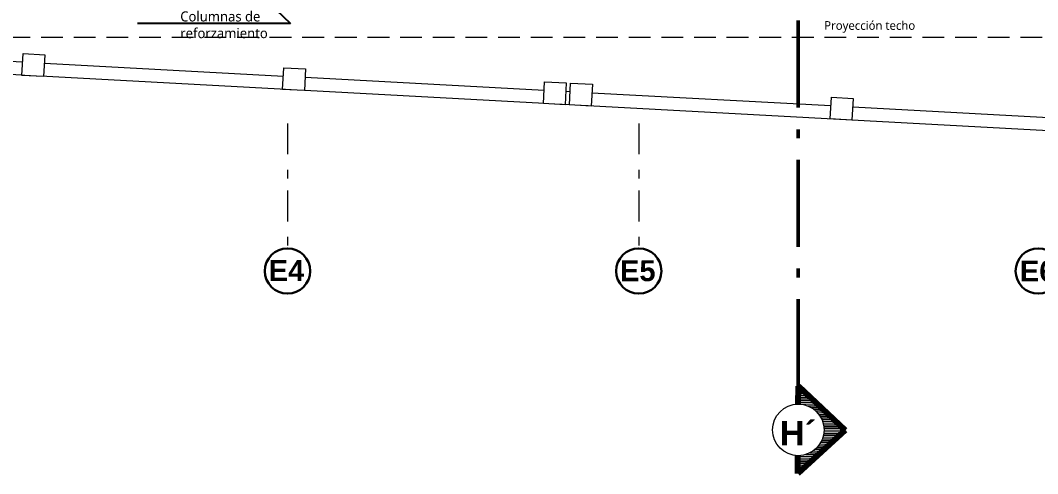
# Model space of a CAD drawing. Header units: metres. Extents: x 28 to 239, y -1 to 113.
# Drawn here: x 102.94 to 114.63, y 33.29 to 38.49 of the extents above; entities that cross this region are included whole.
import ezdxf
from ezdxf import colors
from ezdxf.entities.mleader import LeaderData, LeaderLine
from ezdxf.enums import TextEntityAlignment as Align
from ezdxf.math import Vec2, Vec3

# ---------------------------------------------------------------- set-up
doc = ezdxf.new("R2010")
doc.units = ezdxf.units.M
doc.set_wipeout_variables(frame=1)
for name, pattern in [('1CORTE', [1.5, 1, -0.25, 0, -0.25]), ('ACAD_ISO04W100', [30, 24, -3, 0, -3]), ('DASHED2', [0.375, 0.25, -0.125]), ('Dot & Dashed', [0.670278, 0.352778, -0.176389, 0, -0.141111])]:
    doc.linetypes.add(name, pattern=pattern)
for name, color, linetype, lineweight in [('1', 7, 'Continuous', 5), ('AA. Proyeccion Corte', 10, '1CORTE', 50), ('CORTE_EJE', 31, 'ACAD_ISO04W100', 80), ('Cotas varias El', 253, 'Continuous', 13), ('GRAFO 0 BLANCO', 7, 'Continuous', 0), ('GRAFO 4', 7, 'Continuous', 30), ('GRAFO00', 7, 'Continuous', 0), ('letras sr', 7, 'Continuous', 5), ('TEXTOS-SUBTITULO', 7, 'Continuous', 30)]:
    doc.layers.add(name, color=color, linetype=linetype, lineweight=lineweight)
doc.styles.add('Generales', font='trebuc.ttf', dxfattribs={"height": 0.1})
doc.styles.add('GENERATED_STYLE_1', font='arialbd.ttf')
doc.styles.add('TURBO_BASS', font='swisseb.ttf')

msp = doc.modelspace()

# ---------------------------------------------------------------- hatches: boundary and pattern name
at = {"layer": '1', "lineweight": 5}
h = msp.add_hatch(dxfattribs=at)
h.set_pattern_fill('_USER,_O', scale=0.02, angle=360, pattern_type=0)
h.set_pattern_definition([(0.373563, (55.513795, -117.326288), (0.000130397, -0.019999575), [])])
h.paths.add_polyline_path([(112.175, 33.786, -0.414214), (111.877, 33.492), (111.876, 33.286), (112.421, 33.784), (111.882, 34.29), (111.881, 34.084, -0.414214)])
at = {"layer": '1', "lineweight": 5, "true_color": 0x939598}
h = msp.add_hatch(dxfattribs=at)
h.set_pattern_fill('_USER,_O', color=252, scale=0.02, angle=360, pattern_type=0)
h.set_pattern_definition([(0.373563, (55.513795, -117.326288), (0.000130397, -0.019999575), [])])
h.paths.add_polyline_path([(112.175, 33.786, -0.414214), (111.877, 33.492), (111.876, 33.286), (112.421, 33.784), (111.882, 34.29), (111.881, 34.084, -0.414214)])

# ---------------------------------------------------------------- linework, layer by layer
at = {"layer": '1', "color": 7}
msp.add_circle((111.881, 33.788), 0.296, dxfattribs=at)
msp.add_circle((111.881, 33.788), 0.296, dxfattribs=at)
at = {"layer": 'AA. Proyeccion Corte', "color": 7}
msp.add_line((111.881, 34.29), (111.881, 39.872), dxfattribs=at)
at = {"layer": 'CORTE_EJE', "color": 7, "linetype": 'ACAD_ISO04W100', "ltscale": 0.8}
msp.add_lwpolyline([(111.881, 34.084), (111.882, 34.29), (112.421, 33.784), (111.876, 33.286), (111.877, 33.492)], dxfattribs=at)
msp.add_lwpolyline([(111.881, 34.084), (111.882, 34.29), (112.421, 33.784), (111.876, 33.286), (111.877, 33.492)], dxfattribs=at)
at = {"layer": 'Cotas varias El', "linetype": 'Dot & Dashed'}
for p, q in [((106.013, 37.306), (106.013, 35.873)), ((110.049, 37.306), (110.049, 35.873))]:
    msp.add_line(p, q, dxfattribs=at)
at = {"layer": 'GRAFO 4', "linetype": 'Continuous'}
for centre in [(106.013, 35.613), (110.049, 35.613), (114.638, 35.613)]:
    msp.add_circle(centre, 0.26, dxfattribs=at)
at = {"layer": 'GRAFO00', "color": 252, "linetype": 'DASHED2', "lineweight": 0}
msp.add_lwpolyline([(92.666, 48.588), (133.808, 48.588), (133.808, 38.296), (92.666, 38.296)], close=True, dxfattribs=at)

# ---------------------------------------------------------------- texts
at = {"char_height": 0.24, "attachment_point": 3, "rotation": 360, "style": 'GENERATED_STYLE_1'}
for s, insert in [('E4', (106.206, 35.739)), ('E5', (110.242, 35.736)), ('E6', (114.836, 35.733))]:
    msp.add_mtext(s, dxfattribs=dict(at, insert=insert))
at = {"layer": 'letras sr', "insert": (112.179, 38.483), "char_height": 0.115, "attachment_point": 1, "style": 'Generales'}
msp.add_mtext('{\\H0.86957x;Proyección techo} ', dxfattribs=at)
at = {"layer": 'TEXTOS-SUBTITULO', "style": 'TURBO_BASS'}
msp.add_text('H´', height=0.2831, rotation=360, dxfattribs=at).set_placement((111.878, 33.609), align=Align.CENTER)

# ---------------------------------------------------------------- leaders
at = {"layer": 'letras sr'}
ml = msp.add_multileader_mtext('Standard', dxfattribs=at)
ml.set_content('Columnas de reforzamiento', color=256, style='Generales')
ml.set_leader_properties()
ml.build(insert=Vec2(0, 0))
ml.multileader.update_dxf_attribs({"text_right_attachment_type": 6, "dogleg_length": 0.36, "arrow_head_size": 0.1})
ctx = ml.context
ctx.base_point, ctx.char_height, ctx.arrow_head_size, ctx.landing_gap_size, ctx.plane_origin = Vec3(104.691, 38.535), 0.115, 0.1, 0.09, Vec3(103.835, 40.347)
ctx.right_attachment = 6
notes = []
notes.append((ctx, [(1, (1, 1, 0), (106.047, 38.456), (-1, 0), 0.183, [(0, [(105.3, 39.169)], 0, [])])]))
ctx.mtext.insert, ctx.mtext.width, ctx.mtext.flow_direction = Vec3(104.781, 38.594), 1.46918, 5
for ctx, leaders in notes:
    for number, flags, end, landing, length, lines in leaders:
        leader = LeaderData()
        leader.index, (leader.has_last_leader_line, leader.has_dogleg_vector, leader.attachment_direction) = number, flags
        leader.last_leader_point, leader.dogleg_vector, leader.dogleg_length = Vec3(end), Vec3(landing), length
        for number, points, colour, breaks in lines:
            line = LeaderLine()
            line.index, line.vertices, line.color, line.breaks = number, Vec3.list(points), colors.encode_raw_color(colour), breaks
            leader.lines.append(line)
        ctx.leaders.append(leader)

# ---------------------------------------------------------------- wipeouts: each hides what was drawn before it
at = {"linetype": 'Continuous'}
for points in [[(102.962, 37.86), (102.975, 38.11), (103.225, 38.097), (103.211, 37.847)], [(105.957, 37.699), (105.971, 37.948), (106.221, 37.935), (106.207, 37.685)], [(108.953, 37.537), (108.967, 37.786), (109.216, 37.773), (109.203, 37.523)], [(112.248, 37.359), (112.262, 37.609), (112.511, 37.595), (112.498, 37.345)]]:
    msp.add_wipeout(points, dxfattribs=at).dxf.layer = 'GRAFO 0 BLANCO'

# ---------------------------------------------------------------- next in the draw order: linework, layer by layer
at = {"layer": 'GRAFO 0 BLANCO', "linetype": 'Continuous'}
for p, q in [((102.97, 38.01), (100.224, 38.158)), ((105.966, 37.848), (103.22, 37.997)), ((108.961, 37.687), (106.215, 37.835)), ((115.252, 37.347), (112.506, 37.495))]:
    msp.add_line(p, q, dxfattribs=at)
at = {"layer": 'GRAFO 0 BLANCO', "color": 7, "linetype": 'Continuous'}
for points in [[(102.962, 37.86), (102.975, 38.11), (103.225, 38.097), (103.211, 37.847)], [(105.957, 37.699), (105.971, 37.948), (106.221, 37.935), (106.207, 37.685)], [(108.953, 37.537), (108.967, 37.786), (109.216, 37.773), (109.203, 37.523)], [(112.248, 37.359), (112.262, 37.609), (112.511, 37.595), (112.498, 37.345)]]:
    msp.add_lwpolyline(points, close=True, dxfattribs=at)

# ---------------------------------------------------------------- next in the draw order: wipeouts: each hides what was drawn before it
at = {"linetype": 'Continuous'}
msp.add_wipeout([(109.253, 37.521), (109.266, 37.77), (109.516, 37.757), (109.502, 37.507)], dxfattribs=at).dxf.layer = 'GRAFO 0 BLANCO'

# ---------------------------------------------------------------- next in the draw order: linework, layer by layer
at = {"layer": 'GRAFO 0 BLANCO', "linetype": 'Continuous'}
for p, q in [((142.015, 35.751), (90.68, 38.524)), ((109.261, 37.67), (109.211, 37.673)), ((112.256, 37.509), (109.51, 37.657))]:
    msp.add_line(p, q, dxfattribs=at)
at = {"layer": 'GRAFO 0 BLANCO', "color": 7, "linetype": 'Continuous'}
msp.add_lwpolyline([(109.253, 37.521), (109.266, 37.77), (109.516, 37.757), (109.502, 37.507)], close=True, dxfattribs=at)

doc.saveas('drawing.dxf')
